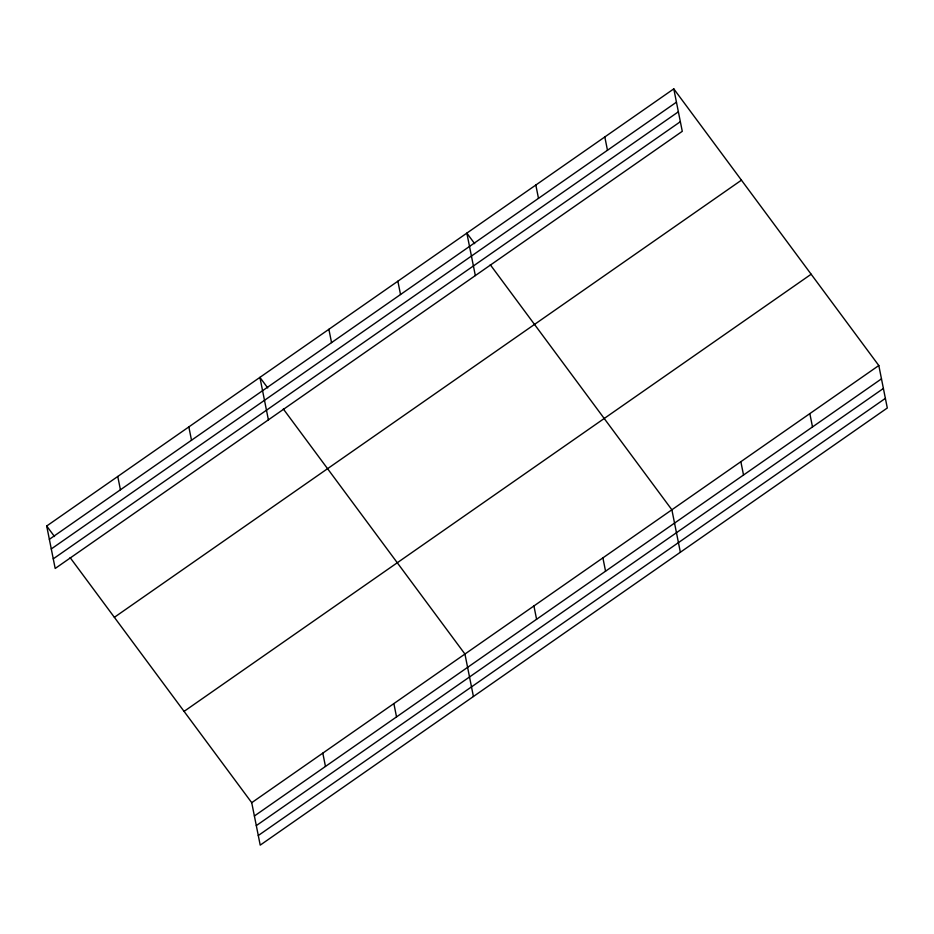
<?xml version="1.0" encoding="UTF-8"?>
<svg xmlns="http://www.w3.org/2000/svg" width="934" height="934" viewBox="0 0 934 934"><rect width="100%" height="100%" fill="white"/><g stroke="black" fill="none" stroke-linecap="round" stroke-linejoin="round"><path stroke-width="1.4" d="M673.788 88.87L682.275 131.32L55.188 568.467L46.7 526.005L673.788 88.87L878.812 365.533L887.3 407.995L260.212 845.13L251.725 802.68L70.12 557.61M49.362 539.327L676.449 102.18M51.277 548.947L678.376 111.8M53.261 558.847L680.349 121.7M114.357 617.316L741.444 180.169M184.068 711.381L811.156 274.234M251.725 802.68L878.812 365.533M254.387 815.989L881.474 378.854M256.313 825.609L883.401 388.462M258.286 835.521L885.374 398.374M474.659 243.657L466.848 233.126L475.336 275.577M490.268 264.731L671.873 509.789L680.361 552.251M267.719 387.914L259.909 377.383L268.397 419.833M283.329 408.987L464.934 654.045L473.421 696.507M46.7 526.005L54.511 536.548M809.836 413.622L812.498 426.931M740.86 461.711L743.522 475.021M604.812 136.948L607.474 150.269M535.824 185.037L538.486 198.358M602.897 557.878L605.559 571.199M533.921 605.968L536.583 619.277M397.872 281.204L400.534 294.525M328.885 329.293L331.547 342.615M393.868 703.594L396.53 716.903M322.802 753.131L325.464 766.452M188.843 426.92L191.505 440.241M117.766 476.468L120.428 489.778"/></g></svg>
